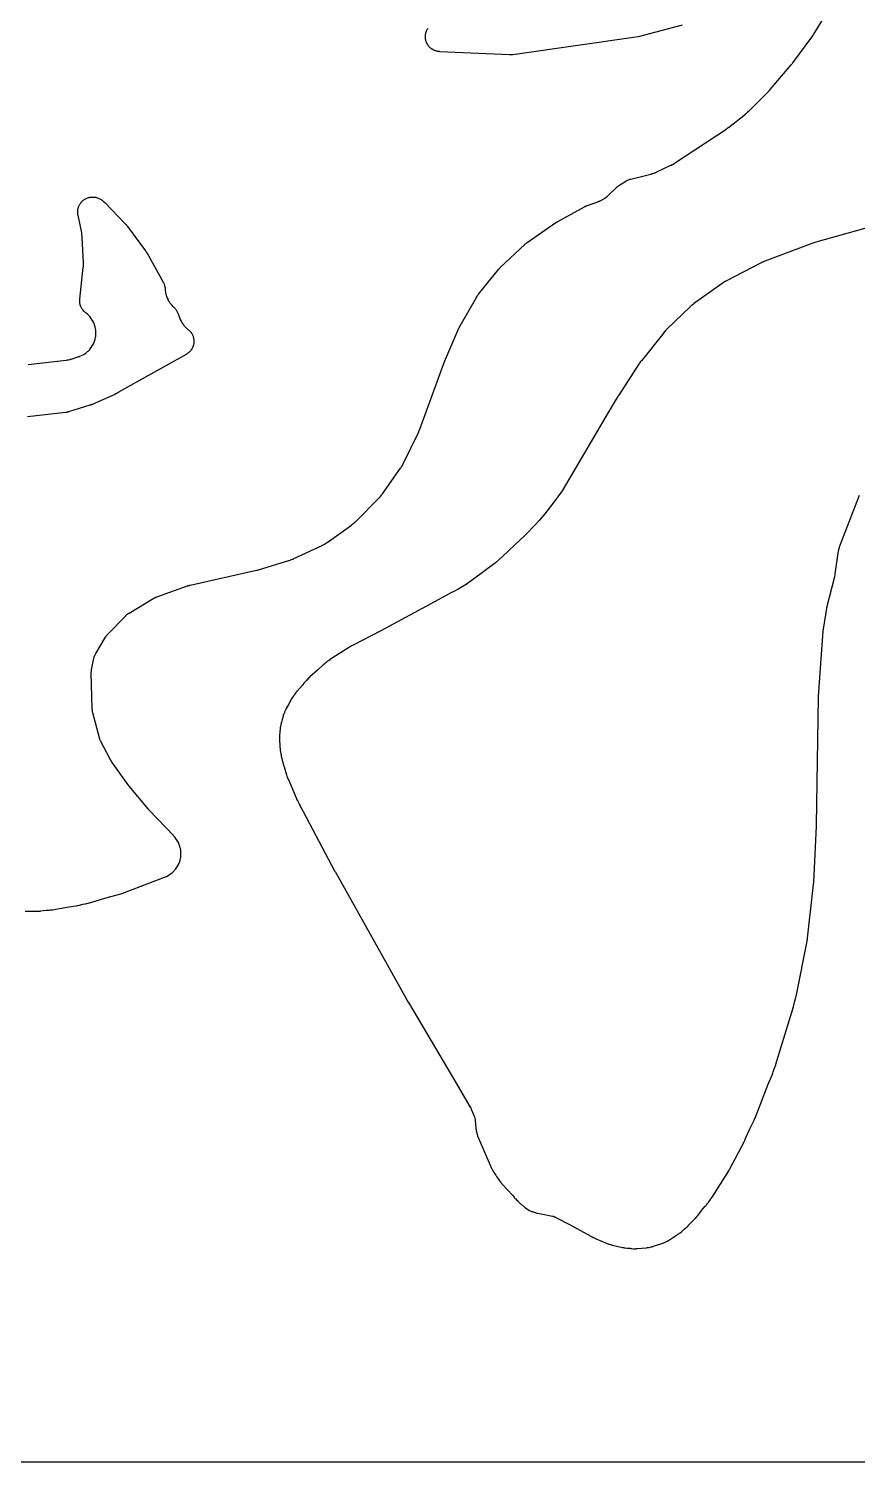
# Model space of a CAD drawing. Header units: millimetres. Extents: x 0 to 300, y 0 to 300.
# Drawn here: x 150 to 233, y -0.1 to 143.4 of the extents above; entities that cross this region are included whole.
import ezdxf

# ---------------------------------------------------------------- set-up
doc = ezdxf.new("R2010")
doc.units = ezdxf.units.MM
doc.layers.add('CUT', color=7, linetype='CONTINUOUS')

msp = doc.modelspace()

# ---------------------------------------------------------------- linework, layer by layer
at = {"layer": 'CUT'}
for points in [[(300.054, 297.442), (300.054, 1.467), (300.054, 1.4375), (300.054, 0.5522), (300.0504, 0.4788), (300.0417, 0.4206), (300.0274, 0.3635), (300.0076, 0.3082), (299.9825, 0.255), (299.9522, 0.2046), (299.9172, 0.1573), (299.8777, 0.1137), (299.8341, 0.0743), (299.7869, 0.0392), (299.7365, 0.009), (299.6833, -0.0162), (299.6279, -0.036), (299.5709, -0.0503), (299.5127, -0.0589), (299.4392, -0.0625), (298.554, -0.0625), (1.4375, -0.0625)], [(149.6374, 55.0834), (150.7232, 55.0811), (150.7336, 55.0811), (150.8063, 55.0822), (150.8172, 55.0825), (150.8648, 55.0841), (150.8878, 55.0853), (151.0307, 55.0956), (151.0527, 55.0975), (151.0908, 55.1017), (151.1012, 55.1029), (151.1725, 55.1119), (151.1841, 55.1135), (151.773, 55.1997), (152.0399, 55.211), (152.0607, 55.2122), (152.1956, 55.2226), (152.2164, 55.2245), (152.3851, 55.2434), (152.4057, 55.2461), (152.5396, 55.2658), (152.5602, 55.2692), (153.8084, 55.4976), (154.7323, 55.6328), (154.7517, 55.636), (154.8771, 55.6586), (154.8963, 55.6624), (155.0527, 55.6958), (155.0718, 55.7002), (155.1955, 55.7309), (155.2144, 55.736), (155.4028, 55.7893), (155.6667, 55.8376), (155.683, 55.8408), (155.7884, 55.8632), (155.8046, 55.8668), (155.9361, 55.8985), (155.9522, 55.9026), (156.0563, 55.9307), (156.0722, 55.9353), (157.8544, 56.4701), (159.2101, 56.8346), (159.2252, 56.8388), (159.3232, 56.868), (159.3383, 56.8727), (159.4603, 56.9124), (159.4752, 56.9175), (159.5716, 56.9518), (159.5863, 56.9572), (163.5899, 58.4988), (163.6036, 58.5043), (163.692, 58.5408), (163.7056, 58.5466), (163.7582, 58.5699), (163.7848, 58.5825), (163.9534, 58.6672), (164.0047, 58.6962), (164.162, 58.7957), (164.2102, 58.8296), (164.357, 58.9441), (164.4016, 58.9825), (164.5365, 59.1108), (164.5772, 59.1534), (164.6989, 59.2943), (164.7351, 59.3408), (164.8424, 59.4929), (164.8739, 59.5426), (164.9658, 59.7046), (164.9923, 59.7572), (165.0678, 59.9273), (165.089, 59.9823), (165.1475, 60.159), (165.1632, 60.2157), (165.2041, 60.3974), (165.2142, 60.4554), (165.2371, 60.6402), (165.2415, 60.6989), (165.2461, 60.885), (165.2447, 60.9439), (165.2311, 61.1295), (165.2239, 61.188), (165.1922, 61.3714), (165.1793, 61.4289), (165.1297, 61.6083), (165.1112, 61.6643), (165.0443, 61.838), (165.0205, 61.8918), (164.9368, 62.0582), (164.9078, 62.1094), (164.8083, 62.2667), (164.7744, 62.3149), (164.6583, 62.4637), (164.6397, 62.4865), (164.6021, 62.5301), (164.5924, 62.5411), (164.5281, 62.612), (164.5181, 62.6228), (162.0612, 65.2053), (162.0569, 65.2099), (162.0469, 65.2206), (162.0426, 65.2252), (162.0324, 65.2362), (162.0272, 65.2419), (162.0151, 65.2552), (162.0099, 65.261), (162.0039, 65.2676), (161.9988, 65.2734), (161.9869, 65.287), (161.9818, 65.2928), (161.9792, 65.2958), (161.9732, 65.3028), (161.9595, 65.3191), (161.9536, 65.3261), (160.0574, 67.6152), (160.0531, 67.6204), (160.043, 67.6327), (160.0388, 67.638), (160.0287, 67.6505), (160.0235, 67.657), (160.0115, 67.6722), (160.0064, 67.6788), (160.0005, 67.6864), (159.9955, 67.693), (159.9837, 67.7085), (159.9787, 67.7151), (159.9762, 67.7186), (159.9703, 67.7265), (159.9568, 67.7451), (159.9511, 67.7531), (158.2897, 70.0908), (158.281, 70.1033), (158.2609, 70.1326), (158.2524, 70.1453), (158.2423, 70.1606), (158.234, 70.1733), (158.215, 70.203), (158.207, 70.2159), (158.1979, 70.2307), (158.1901, 70.2437), (158.1721, 70.2742), (158.1645, 70.2873), (158.1554, 70.3034), (158.148, 70.3166), (158.131, 70.3477), (158.1239, 70.3611), (157.2252, 72.075), (157.2194, 72.0861), (157.2118, 72.1012), (157.1905, 72.1464), (157.157, 72.2227), (157.1429, 72.2567), (157.1302, 72.2913), (157.1032, 72.3702), (157.0883, 72.4179), (157.0837, 72.4341), (157.0804, 72.4462), (156.4173, 74.9316), (156.414, 74.9445), (156.4096, 74.9619), (156.3982, 75.0139), (156.3817, 75.1011), (156.3753, 75.1398), (156.3706, 75.1787), (156.3619, 75.267), (156.3583, 75.3202), (156.3576, 75.3381), (156.3571, 75.3514), (156.2693, 78.9967), (156.2691, 79.0103), (156.2689, 79.0285), (156.2701, 79.0827), (156.2747, 79.1729), (156.2777, 79.2127), (156.2824, 79.2523), (156.2951, 79.3418), (156.3044, 79.3952), (156.308, 79.413), (156.3109, 79.4263), (156.5282, 80.4131), (156.5309, 80.4251), (156.5347, 80.4411), (156.5471, 80.4883), (156.5632, 80.5435), (156.5908, 80.6235), (156.6211, 80.6996), (156.6565, 80.7775), (156.6835, 80.8302), (156.7073, 80.8737), (156.7155, 80.8876), (156.7217, 80.8981), (157.6935, 82.5099), (157.7, 82.5207), (157.709, 82.5351), (157.7368, 82.5771), (157.785, 82.6457), (157.8069, 82.6756), (157.8301, 82.7045), (157.8839, 82.7689), (157.9173, 82.8066), (157.9289, 82.819), (157.9375, 82.8281), (159.7086, 84.6684), (159.7155, 84.6756), (159.7264, 84.6866), (159.7447, 84.7047), (159.7695, 84.7285), (159.792, 84.7493), (159.7952, 84.7522), (159.8362, 84.7869), (159.8936, 84.8324), (159.9497, 84.8736), (159.9904, 84.9011), (160.0247, 84.9231), (160.036, 84.93), (160.0446, 84.9352), (162.5245, 86.4132), (162.5339, 86.4187), (162.5486, 86.4272), (162.573, 86.4409), (162.6061, 86.4587), (162.6358, 86.474), (162.6595, 86.4857), (162.6731, 86.4922), (162.6782, 86.4946), (162.7081, 86.508), (162.7751, 86.5367), (162.8157, 86.5529), (162.8296, 86.558), (162.8398, 86.5618), (165.8947, 87.6533), (165.9079, 87.6579), (165.9387, 87.6684), (165.952, 87.6728), (165.9682, 87.6781), (165.9815, 87.6822), (166.0127, 87.6918), (166.0261, 87.6958), (166.0415, 87.7002), (166.055, 87.704), (166.0864, 87.7125), (166.0999, 87.7161), (166.1165, 87.7203), (166.13, 87.7237), (166.1617, 87.7312), (166.1753, 87.7344), (172.8182, 89.2128), (172.8288, 89.2153), (172.9022, 89.233), (172.9135, 89.2359), (173.0047, 89.2598), (173.0157, 89.2628), (173.0874, 89.283), (173.0991, 89.2865), (176.0505, 90.1862), (176.0709, 90.1929), (176.2025, 90.2382), (176.2226, 90.2455), (176.3856, 90.3082), (176.4054, 90.3163), (176.5335, 90.3709), (176.553, 90.3796), (179.3786, 91.7056), (179.3909, 91.7116), (179.4709, 91.7514), (179.4832, 91.7577), (179.5307, 91.7827), (179.5547, 91.796), (179.7087, 91.8864), (179.7321, 91.9008), (179.7771, 91.9301), (179.7886, 91.9377), (179.8623, 91.9881), (179.8736, 91.996), (182.3078, 93.7413), (182.3178, 93.7486), (182.382, 93.7967), (182.3918, 93.8042), (182.4298, 93.8339), (182.449, 93.8495), (182.5713, 93.9534), (182.5897, 93.9698), (182.6252, 94.0025), (182.6342, 94.011), (182.692, 94.0666), (182.7008, 94.0753), (185.0856, 96.4663), (185.0944, 96.4752), (185.1507, 96.534), (185.1592, 96.5432), (185.1923, 96.5793), (185.2089, 96.5981), (185.3138, 96.7225), (185.3295, 96.742), (185.3595, 96.7807), (185.3671, 96.7907), (185.4156, 96.8561), (185.4229, 96.8662), (187.2335, 99.4181), (187.2407, 99.4284), (187.2868, 99.4964), (187.2938, 99.5069), (187.3206, 99.5483), (187.3339, 99.5698), (187.4173, 99.7112), (187.4297, 99.7332), (187.453, 99.7768), (187.4588, 99.788), (187.496, 99.8612), (187.5016, 99.8725), (189.0084, 103.0027), (189.0145, 103.0157), (189.053, 103.101), (189.0588, 103.1142), (189.1046, 103.2224), (189.1101, 103.2357), (189.1445, 103.3227), (189.1496, 103.3362), (191.7055, 110.2808), (191.7073, 110.2856), (191.7115, 110.2969), (191.7133, 110.3017), (191.7177, 110.3133), (191.72, 110.3192), (191.7253, 110.333), (191.7277, 110.3389), (191.7304, 110.3457), (191.7327, 110.3516), (191.7383, 110.3653), (191.7404, 110.3705), (191.745, 110.3815), (191.7517, 110.3973), (191.7547, 110.4042), (193.0683, 113.4345), (193.0735, 113.4462), (193.0857, 113.4735), (193.0911, 113.4851), (193.0977, 113.4992), (193.1031, 113.5107), (193.1161, 113.5375), (193.1218, 113.5489), (193.1284, 113.562), (193.1342, 113.5734), (193.148, 113.5999), (193.154, 113.6112), (193.1614, 113.6249), (193.1675, 113.6361), (193.182, 113.6621), (193.1883, 113.6732), (194.8662, 116.5857), (194.8699, 116.5919), (194.8783, 116.6064), (194.8799, 116.609), (194.8969, 116.6367), (194.9321, 116.6915), (194.9444, 116.7101), (194.9624, 116.7353), (195.0116, 116.8013), (195.0333, 116.8292), (197.0367, 119.3084), (197.0461, 119.3199), (197.0683, 119.3464), (197.0779, 119.3578), (197.0896, 119.3713), (197.0993, 119.3823), (197.1222, 119.408), (197.1321, 119.4189), (197.1436, 119.4314), (197.1538, 119.4422), (197.1775, 119.4671), (197.1878, 119.4777), (197.2005, 119.4905), (197.2109, 119.501), (197.2355, 119.5251), (197.2462, 119.5354), (199.6588, 121.8272), (199.664, 121.8322), (199.6763, 121.8436), (199.6785, 121.8457), (199.7028, 121.8674), (199.7521, 121.9101), (199.7693, 121.9244), (199.7938, 121.9435), (199.8599, 121.9929), (199.8887, 122.0135), (202.7806, 124.0023), (202.7899, 124.0086), (202.8116, 124.0231), (202.821, 124.0293), (202.8322, 124.0366), (202.8416, 124.0426), (202.8635, 124.0565), (202.8729, 124.0624), (202.8838, 124.0691), (202.8933, 124.0749), (202.9156, 124.0883), (202.9252, 124.094), (202.9369, 124.1008), (202.9466, 124.1064), (202.9692, 124.1192), (202.9789, 124.1246), (205.654, 125.5977), (205.6621, 125.6021), (205.6746, 125.6088), (205.6954, 125.6197), (205.7236, 125.6339), (205.7487, 125.6461), (205.7689, 125.6554), (205.7804, 125.6607), (205.7847, 125.6627), (205.81, 125.6735), (205.8665, 125.6968), (205.9006, 125.7101), (205.9123, 125.7144), (205.9209, 125.7175), (207.0052, 126.1016), (207.0202, 126.1071), (207.1173, 126.1444), (207.1321, 126.1504), (207.1898, 126.1744), (207.219, 126.1874), (207.4039, 126.2761), (207.46, 126.3068), (207.632, 126.4131), (207.6846, 126.4496), (207.8465, 126.5754), (207.8712, 126.5957), (207.9185, 126.6366), (207.9304, 126.6473), (208.0072, 126.7174), (208.0188, 126.7284), (208.8093, 127.4906), (208.8172, 127.4981), (208.8294, 127.5096), (208.8498, 127.5282), (208.8776, 127.5528), (208.9027, 127.5742), (208.9229, 127.5908), (208.9346, 127.6002), (208.9389, 127.6037), (208.9646, 127.6234), (209.0226, 127.6661), (209.058, 127.6909), (209.0702, 127.699), (209.0792, 127.7049), (209.7754, 128.1563), (209.786, 128.163), (209.8002, 128.1719), (209.8432, 128.1973), (209.8945, 128.2257), (209.972, 128.2639), (210.0488, 128.2973), (210.1305, 128.3281), (210.188, 128.3467), (210.2366, 128.3609), (210.2526, 128.3651), (210.2646, 128.3682), (212.2862, 128.8682), (212.3006, 128.8719), (212.3934, 128.8973), (212.4076, 128.9014), (212.463, 128.9181), (212.4911, 128.9273), (212.6724, 128.9916), (212.7, 129.0022), (212.7535, 129.0242), (212.7671, 129.03), (212.8551, 129.0688), (212.8686, 129.075), (214.2856, 129.7419), (214.3051, 129.7515), (214.4307, 129.8162), (214.4498, 129.8266), (214.6043, 129.9134), (214.623, 129.9244), (214.7436, 129.9981), (214.7619, 130.0098), (219.7913, 133.3397), (219.8016, 133.3467), (219.8679, 133.3926), (219.878, 133.3997), (219.9601, 133.4591), (219.9701, 133.4665), (220.0345, 133.5151), (220.0443, 133.5227), (221.7549, 134.8713), (221.7685, 134.8823), (221.8557, 134.9552), (221.8689, 134.9667), (221.9756, 135.0613), (221.9885, 135.0731), (222.0713, 135.151), (222.0838, 135.1632), (224.0197, 137.0944), (224.0282, 137.103), (224.0828, 137.1597), (224.0911, 137.1686), (224.1582, 137.2411), (224.1664, 137.2501), (224.2186, 137.309), (224.2266, 137.3181), (226.3282, 139.7838), (226.3346, 139.7914), (226.3785, 139.8447), (226.3852, 139.853), (226.4388, 139.9204), (226.4452, 139.9286), (226.4867, 139.9827), (226.4934, 139.9916), (228.3939, 142.5679), (228.4019, 142.579), (228.4528, 142.6515), (228.4605, 142.6628), (228.5225, 142.7552), (228.5299, 142.7666), (228.5775, 142.8414), (228.5847, 142.853), (231.4554, 147.5922)], [(215.4105, 143.7544), (211.0076, 142.5991), (198.4633, 140.8061), (198.4528, 140.8047), (198.4365, 140.8026), (198.4095, 140.7994), (198.3733, 140.7958), (198.341, 140.7932), (198.3154, 140.7915), (198.3007, 140.7907), (198.2953, 140.7904), (198.2635, 140.7895), (198.1928, 140.7886), (198.1504, 140.7891), (198.1361, 140.7896), (198.1255, 140.79), (191.1619, 141.1139), (191.1179, 141.117), (191.0375, 141.1247), (190.9503, 141.1374), (190.8927, 141.1487), (190.8071, 141.1699), (190.7509, 141.1867), (190.6678, 141.2162), (190.6135, 141.2385), (190.5337, 141.2759), (190.4819, 141.3034), (190.4061, 141.3484), (190.3572, 141.3809), (190.2862, 141.4331), (190.2407, 141.4702), (190.1752, 141.5291), (190.1335, 141.5705), (190.074, 141.6356), (190.0366, 141.6808), (189.9838, 141.7514), (189.951, 141.8), (189.9054, 141.8754), (189.8775, 141.9271), (189.8394, 142.0066), (189.8167, 142.0607), (189.7866, 142.1436), (189.7693, 142.1996), (189.7475, 142.285), (189.7358, 142.3425), (189.7224, 142.4297), (189.7163, 142.488), (189.7116, 142.5761), (189.7112, 142.6348), (189.7151, 142.7228), (189.7205, 142.7813), (189.733, 142.8685), (189.7441, 142.9261), (189.765, 143.0118), (189.7817, 143.068), (189.811, 143.1512), (189.8331, 143.2056), (189.8703, 143.2855), (189.8976, 143.3374), (189.9425, 143.4133), (189.9748, 143.4623)], [(149.9604, 109.8163), (153.765, 110.2517), (153.7792, 110.2535), (153.8718, 110.2664), (153.8861, 110.2685), (153.9415, 110.2776), (153.9698, 110.2829), (154.1526, 110.3218), (154.1806, 110.3285), (154.2349, 110.3428), (154.2487, 110.3467), (154.3385, 110.3727), (154.3523, 110.3768), (154.9259, 110.5579), (154.9397, 110.5624), (155.0293, 110.5931), (155.043, 110.598), (155.0964, 110.6177), (155.1234, 110.6285), (155.2952, 110.7017), (155.3476, 110.7271), (155.5093, 110.8154), (155.559, 110.8458), (155.7113, 110.9494), (155.7578, 110.9844), (155.8994, 111.1023), (155.9423, 111.1417), (156.0717, 111.2727), (156.1106, 111.3161), (156.2267, 111.459), (156.2612, 111.506), (156.363, 111.6595), (156.3927, 111.7096), (156.4791, 111.8722), (156.5039, 111.925), (156.574, 112.0952), (156.5936, 112.1501), (156.6469, 112.3264), (156.6611, 112.3829), (156.697, 112.5636), (156.7056, 112.6212), (156.7239, 112.8044), (156.7269, 112.8626), (156.7273, 113.0468), (156.7246, 113.105), (156.7072, 113.2883), (156.6989, 113.346), (156.6637, 113.5268), (156.6499, 113.5834), (156.5974, 113.7599), (156.5781, 113.8149), (156.5087, 113.9855), (156.4842, 114.0383), (156.3986, 114.2014), (156.369, 114.2516), (156.268, 114.4056), (156.2337, 114.4527), (156.1183, 114.5962), (156.0796, 114.6398), (155.9508, 114.7714), (155.908, 114.811), (155.7651, 114.9312), (155.7423, 114.9494), (155.7186, 114.9675), (155.6825, 114.9964), (155.6177, 115.0511), (155.5502, 115.1144), (155.5075, 115.1588), (155.4469, 115.2287), (155.409, 115.2772), (155.3558, 115.353), (155.3231, 115.4052), (155.278, 115.486), (155.2508, 115.5412), (155.2143, 115.6262), (155.1929, 115.684), (155.1653, 115.7723), (155.1499, 115.832), (155.1315, 115.9226), (155.1224, 115.9836), (155.1134, 116.0756), (155.1105, 116.1372), (155.1111, 116.2297), (155.1159, 116.3143), (155.1197, 116.3605), (155.4645, 119.5305), (155.4656, 119.5413), (155.4724, 119.6169), (155.4733, 119.6282), (155.4769, 119.6779), (155.4781, 119.7018), (155.4828, 119.8513), (155.4831, 119.8744), (155.4828, 119.9145), (155.4826, 119.9253), (155.4807, 120.0004), (155.4803, 120.0126), (155.3675, 122.4856), (155.3669, 122.4969), (155.3619, 122.5755), (155.361, 122.5872), (155.3567, 122.6387), (155.3541, 122.6634), (155.3346, 122.8174), (155.3312, 122.8411), (155.3243, 122.882), (155.3224, 122.8931), (155.3081, 122.9697), (155.3057, 122.9821), (154.939, 124.7433), (154.9311, 124.7864), (154.9186, 124.8658), (154.9091, 124.9529), (154.9057, 125.0112), (154.9048, 125.0988), (154.907, 125.1572), (154.9146, 125.2445), (154.9225, 125.3023), (154.9386, 125.3885), (154.9521, 125.4453), (154.9765, 125.5295), (154.9955, 125.5847), (155.0279, 125.6661), (155.0522, 125.7192), (155.0924, 125.7971), (155.1217, 125.8476), (155.1693, 125.9212), (155.2034, 125.9686), (155.258, 126.0372), (155.2965, 126.0811), (155.3575, 126.144), (155.4001, 126.1839), (155.4669, 126.2407), (155.5132, 126.2763), (155.5852, 126.3262), (155.6347, 126.3571), (155.7113, 126.3999), (155.7636, 126.4258), (155.8439, 126.4609), (155.8985, 126.4816), (155.9818, 126.5087), (156.0382, 126.524), (156.1238, 126.5428), (156.1813, 126.5526), (156.2684, 126.563), (156.3266, 126.5671), (156.4142, 126.569), (156.4726, 126.5675), (156.56, 126.5608), (156.6179, 126.5536), (156.7043, 126.5385), (156.7612, 126.5256), (156.8457, 126.5022), (156.9011, 126.4839), (156.9829, 126.4523), (157.0363, 126.4287), (157.1146, 126.3894), (157.1654, 126.3606), (157.2395, 126.3139), (157.3053, 126.2677), (157.3406, 126.2417), (157.3636, 126.2238), (157.3759, 126.2141), (157.4044, 126.1911), (157.4165, 126.1812), (157.431, 126.1691), (157.4428, 126.1591), (157.4703, 126.1353), (157.482, 126.1251), (157.4953, 126.1131), (157.5068, 126.1026), (157.5335, 126.0779), (157.5449, 126.0672), (157.5586, 126.0541), (157.5697, 126.0432), (157.5955, 126.0176), (157.6065, 126.0065), (159.697, 123.8577), (159.7077, 123.8466), (159.7324, 123.8203), (159.7429, 123.809), (159.7555, 123.795), (159.7658, 123.7835), (159.7896, 123.7564), (159.7997, 123.7447), (159.8111, 123.7312), (159.821, 123.7193), (159.8438, 123.6914), (159.8535, 123.6794), (159.8652, 123.6646), (159.8747, 123.6524), (159.8965, 123.6238), (159.9058, 123.6114), (161.6869, 121.1907), (161.6952, 121.1792), (161.7144, 121.1523), (161.7225, 121.1407), (161.7323, 121.1265), (161.7403, 121.1148), (161.7586, 121.0873), (161.7663, 121.0754), (161.7751, 121.0617), (161.7827, 121.0498), (161.8001, 121.0217), (161.8075, 121.0096), (161.8163, 120.9948), (161.8235, 120.9826), (161.8401, 120.954), (161.8471, 120.9417), (163.4643, 118.0401), (163.4829, 118.0049), (163.5156, 117.9397), (163.548, 117.8671), (163.5675, 117.8178), (163.5934, 117.7425), (163.6084, 117.6917), (163.6276, 117.6144), (163.638, 117.5625), (163.6503, 117.4838), (163.6583, 117.4113), (163.6618, 117.3717), (163.6745, 117.1806), (163.681, 117.1235), (163.7103, 116.9442), (163.7223, 116.888), (163.7686, 116.7122), (163.7859, 116.6574), (163.8489, 116.487), (163.8713, 116.4341), (163.9503, 116.2704), (163.9777, 116.2199), (164.0719, 116.0645), (164.1041, 116.0169), (164.2127, 115.8712), (164.2493, 115.8269), (164.3714, 115.6923), (164.412, 115.6516), (164.507, 115.5653), (164.5368, 115.5368), (164.5903, 115.4835), (164.6459, 115.4228), (164.6811, 115.3806), (164.7309, 115.315), (164.762, 115.2699), (164.8057, 115.2), (164.8326, 115.1521), (164.8696, 115.0785), (164.9004, 115.0096), (164.9164, 114.9716), (165.0967, 114.5131), (165.1408, 114.4004), (165.1461, 114.3873), (165.167, 114.3375), (165.1783, 114.312), (165.2548, 114.1507), (165.281, 114.1015), (165.3709, 113.95), (165.4016, 113.9035), (165.5051, 113.761), (165.5399, 113.7176), (165.6563, 113.5853), (165.695, 113.5452), (165.8231, 113.4243), (165.8653, 113.388), (165.9455, 113.3253), (165.9796, 113.2972), (166.0409, 113.2442), (166.1049, 113.1832), (166.1455, 113.1405), (166.2032, 113.0734), (166.2394, 113.0269), (166.2902, 112.9545), (166.3216, 112.9047), (166.3651, 112.8277), (166.3915, 112.775), (166.4272, 112.6941), (166.4483, 112.6391), (166.4759, 112.5551), (166.4915, 112.4983), (166.5107, 112.4119), (166.5206, 112.3539), (166.5312, 112.2661), (166.5354, 112.2073), (166.5374, 112.1189), (166.5358, 112.06), (166.529, 111.9718), (166.5217, 111.9134), (166.5063, 111.8263), (166.4932, 111.7688), (166.4694, 111.6837), (166.4507, 111.6278), (166.4186, 111.5454), (166.3946, 111.4916), (166.3546, 111.4127), (166.3254, 111.3616), (166.2778, 111.287), (166.2437, 111.239), (166.189, 111.1694), (166.1504, 111.125), (166.0891, 111.0612), (166.0463, 111.0207), (165.9791, 110.9632), (165.9325, 110.9272), (165.86, 110.8765), (165.7913, 110.8335), (165.7533, 110.8109), (162.2337, 108.8373), (158.9964, 107.0219), (158.9816, 107.0136), (158.9747, 107.0098), (158.7829, 106.9022), (158.77, 106.8951), (158.7673, 106.8936), (158.7568, 106.8879), (158.731, 106.8742), (158.7204, 106.8687), (158.7174, 106.8672), (158.7092, 106.863), (158.6915, 106.8541), (158.6785, 106.8476), (158.6757, 106.8463), (158.6649, 106.8411), (158.6385, 106.8286), (158.6276, 106.8236), (158.6246, 106.8222), (158.6163, 106.8185), (156.3489, 105.8119), (156.3443, 105.8099), (156.3363, 105.8064), (156.3139, 105.797), (156.273, 105.7804), (156.2551, 105.7734), (156.2345, 105.7655), (156.229, 105.7634), (156.2249, 105.7619), (156.2015, 105.7536), (156.156, 105.738), (156.1358, 105.7314), (153.9922, 105.0546), (153.9566, 105.0444), (153.8945, 105.0279), (153.8265, 105.0127), (153.7691, 105.0021), (153.7268, 104.9954), (153.724, 104.995), (153.7112, 104.9934), (153.7032, 104.9925), (153.6982, 104.9919), (149.8878, 104.5558)], [(234.394, 123.6081), (228.8065, 122.0442), (228.7942, 122.0406), (228.7141, 122.0163), (228.7018, 122.0124), (228.6019, 121.9798), (228.5897, 121.9756), (228.5107, 121.9479), (228.4986, 121.9435), (223.679, 120.1362), (223.6622, 120.1296), (223.5536, 120.0851), (223.5369, 120.078), (223.4024, 120.018), (223.386, 120.0104), (223.2802, 119.9594), (223.2641, 119.9514), (219.8683, 118.1869), (219.8496, 118.1767), (219.7295, 118.1088), (219.7111, 118.098), (219.5635, 118.0075), (219.5456, 117.996), (219.4305, 117.9197), (219.413, 117.9077), (216.5587, 115.8661), (216.5503, 115.86), (216.492, 115.8167), (216.4833, 115.8102), (216.4456, 115.7811), (216.4276, 115.7668), (216.3177, 115.6751), (216.301, 115.6607), (216.2724, 115.6351), (216.2648, 115.6281), (216.2121, 115.5792), (216.2037, 115.5712), (213.899, 113.3445), (213.8854, 113.3309), (213.7982, 113.2412), (213.7851, 113.2272), (213.6794, 113.1111), (213.6667, 113.0966), (213.5855, 113.0015), (213.5732, 112.9866), (211.3375, 110.1891), (211.3287, 110.1779), (211.2728, 110.1044), (211.2643, 110.093), (211.1963, 109.9991), (211.1881, 109.9875), (211.1357, 109.9114), (211.1277, 109.8996), (209.0682, 106.7525), (209.0644, 106.7466), (209.0383, 106.7057), (209.0343, 106.6993), (209.0023, 106.6479), (208.9985, 106.6416), (208.9738, 106.6006), (208.9698, 106.5939), (208.36, 105.5532), (208.3583, 105.5504), (208.2257, 105.3241), (208.2161, 105.3102), (208.1849, 105.263), (208.1771, 105.2508), (208.1272, 105.171), (208.1197, 105.1586), (203.3908, 97.17), (202.68, 96.1773), (201.6677, 94.8567), (201.0949, 94.1999), (200.7625, 93.8257), (199.6728, 92.6929), (198.6405, 91.712), (197.4418, 90.5856), (196.7284, 89.9453), (194.5282, 88.3104), (193.8289, 87.8095), (193.8173, 87.8013), (193.8041, 87.7922), (193.3877, 87.5499), (193.0546, 87.3701), (192.4248, 87.0299), (192.3369, 86.9824), (191.0571, 86.2912), (185.2675, 83.1642), (182.4171, 81.6922), (182.4048, 81.6857), (182.3254, 81.6423), (182.3133, 81.6355), (182.2149, 81.5788), (182.2029, 81.5717), (182.1256, 81.5247), (182.1138, 81.5173), (180.1088, 80.2337), (180.0993, 80.2275), (180.0337, 80.1837), (180.024, 80.1771), (179.9816, 80.1476), (179.9614, 80.1329), (179.8377, 80.039), (179.8189, 80.0241), (179.7868, 79.9977), (179.7782, 79.9904), (179.7414, 79.9589), (179.6264, 79.8694), (179.607, 79.8537), (179.5698, 79.8222), (179.5604, 79.814), (179.4996, 79.7603), (179.4904, 79.752), (178.9011, 79.209), (178.1529, 78.5404), (178.1393, 78.5279), (178.0526, 78.4455), (178.0395, 78.4326), (177.9339, 78.3259), (177.9211, 78.3126), (177.841, 78.2265), (177.8166, 78.2023), (177.8014, 78.1867), (177.6801, 78.0575), (177.6656, 78.0414), (177.5727, 77.935), (177.5587, 77.9184), (177.4022, 77.7254), (176.8664, 77.1129), (176.8575, 77.1025), (176.8, 77.0337), (176.7913, 77.023), (176.7578, 76.9809), (176.7411, 76.9589), (176.636, 76.8139), (176.6204, 76.7912), (176.5908, 76.7461), (176.5834, 76.7345), (176.536, 76.6585), (176.5312, 76.6508), (176.4704, 76.5715), (176.4608, 76.5585), (176.4236, 76.5073), (176.4053, 76.4805), (176.2911, 76.3036), (176.2742, 76.2759), (176.2429, 76.221), (176.235, 76.2068), (176.1852, 76.114), (176.1777, 76.0996), (176.0289, 75.8031), (175.8504, 75.5018), (175.8415, 75.4863), (175.7854, 75.3848), (175.777, 75.3691), (175.7452, 75.3072), (175.7298, 75.275), (175.6362, 75.0631), (175.6227, 75.03), (175.5985, 74.9648), (175.5925, 74.948), (175.5665, 74.8713), (175.5646, 74.8672), (175.5542, 74.8424), (175.4911, 74.6822), (175.4736, 74.6314), (175.425, 74.4663), (175.418, 74.4403), (175.4055, 74.3894), (175.4024, 74.3763), (175.3835, 74.2911), (175.3807, 74.278), (175.3754, 74.2513), (175.2919, 73.9786), (175.2874, 73.9629), (175.259, 73.8604), (175.2549, 73.8446), (175.2396, 73.7826), (175.2326, 73.7507), (175.1929, 73.5419), (175.1876, 73.5096), (175.1791, 73.4464), (175.1772, 73.4301), (175.1659, 73.3244), (175.1644, 73.3081), (175.1472, 73.0906), (175.1444, 73.0737), (175.1417, 73.0568), (175.1325, 72.9906), (175.1287, 72.9566), (175.1104, 72.7348), (175.1085, 72.7006), (175.1068, 72.6338), (175.1066, 72.6167), (175.1068, 72.5762), (175.1016, 72.4806), (175.101, 72.4658), (175.0993, 72.4081), (175.0991, 72.3785), (175.1029, 72.1865), (175.1042, 72.157), (175.1082, 72.0994), (175.1094, 72.0847), (175.1184, 71.989), (175.1199, 71.9743), (175.1251, 71.9311), (175.1328, 71.6873), (175.1333, 71.6752), (175.1374, 71.5965), (175.1382, 71.5844), (175.1416, 71.5371), (175.1439, 71.5129), (175.1616, 71.3563), (175.1648, 71.3323), (175.172, 71.2854), (175.174, 71.2734), (175.1876, 71.1958), (175.1898, 71.1839), (175.2508, 70.8727), (175.2627, 70.7728), (175.2643, 70.7604), (175.2756, 70.6797), (175.2774, 70.6673), (175.2853, 70.6189), (175.2898, 70.5942), (175.3224, 70.4346), (175.328, 70.4102), (175.3398, 70.3626), (175.3429, 70.3505), (175.3642, 70.2718), (175.3676, 70.2598), (175.3776, 70.2259), (175.3904, 70.1604), (175.3932, 70.1468), (175.4126, 70.059), (175.4157, 70.0455), (175.4285, 69.993), (175.4357, 69.9663), (175.4864, 69.7938), (175.4948, 69.7674), (175.5125, 69.7163), (175.5171, 69.7033), (175.5484, 69.6189), (175.5533, 69.606), (175.5768, 69.5468), (175.8111, 68.7486), (175.8163, 68.7316), (175.8522, 68.6216), (175.858, 68.6048), (175.907, 68.4681), (175.9133, 68.4515), (175.9556, 68.3438), (175.9624, 68.3273), (176.7679, 66.4437), (176.7729, 66.4322), (176.8064, 66.3583), (176.8117, 66.347), (176.8556, 66.255), (176.8611, 66.2438), (176.8976, 66.1713), (176.9034, 66.1602), (176.9946, 65.988), (176.9971, 65.9822), (177.0049, 65.9651), (177.0701, 65.8267), (177.0784, 65.8098), (177.1339, 65.7012), (177.1427, 65.6846), (177.4854, 65.062), (180.6257, 59.1373), (180.6272, 59.1344), (180.6378, 59.1146), (180.6395, 59.1116), (180.6529, 59.0869), (180.6545, 59.0839), (180.6652, 59.0645), (180.667, 59.0614), (187.7848, 46.3445), (187.7865, 46.3416), (187.7981, 46.321), (187.8, 46.3178), (187.8147, 46.2923), (187.8165, 46.2892), (187.8282, 46.269), (187.8301, 46.2657), (187.8704, 46.1977), (187.948, 46.0567), (187.9502, 46.0527), (187.9655, 46.0254), (187.9679, 46.0212), (187.9873, 45.9872), (187.9897, 45.9831), (188.0052, 45.9564), (188.0078, 45.9521), (192.4615, 38.4394), (194.2053, 35.4928), (194.2089, 35.4867), (194.2172, 35.4724), (194.2187, 35.4698), (194.2342, 35.4417), (194.2464, 35.4188), (194.2587, 35.3928), (194.2906, 35.322), (194.3037, 35.2914), (194.5878, 34.5942), (194.5917, 34.5844), (194.5977, 34.5691), (194.6047, 34.5507), (194.6083, 34.5408), (194.6204, 34.5063), (194.6306, 34.4752), (194.632, 34.4708), (194.6473, 34.4152), (194.6657, 34.3389), (194.6801, 34.2657), (194.6882, 34.2138), (194.6938, 34.1704), (194.6953, 34.1563), (194.6963, 34.1457), (194.7692, 33.3651), (194.771, 33.3483), (194.7844, 33.2388), (194.7867, 33.222), (194.7965, 33.1565), (194.8025, 33.1231), (194.847, 32.9104), (194.8647, 32.8449), (194.8693, 32.8309), (194.8711, 32.8225), (194.8865, 32.7641), (194.9456, 32.5798), (194.9555, 32.5513), (194.9763, 32.4961), (194.9818, 32.482), (195.0187, 32.391), (195.0245, 32.3771), (196.2963, 29.4551), (196.302, 29.4424), (196.3399, 29.3606), (196.3458, 29.3481), (196.3697, 29.2995), (196.3825, 29.2749), (196.4694, 29.117), (196.4833, 29.093), (196.5116, 29.0468), (196.519, 29.0351), (196.5678, 28.9593), (196.5754, 28.9477), (196.7699, 28.6607), (196.839, 28.5419), (196.8696, 28.4945), (196.9749, 28.3473), (196.9919, 28.3247), (197.026, 28.2814), (197.0314, 28.2747), (197.1407, 28.1134), (197.1467, 28.1047), (197.1888, 28.0449), (197.1951, 28.036), (197.2235, 27.9972), (197.2375, 27.9788), (197.327, 27.8658), (197.3411, 27.8486), (197.3662, 27.8192), (197.373, 27.8113), (197.421, 27.7571), (197.4289, 27.7484), (198.423, 26.6679), (198.6017, 26.462), (198.6161, 26.4461), (198.7111, 26.3442), (198.7261, 26.3287), (198.836, 26.219), (198.9519, 26.093), (198.9652, 26.079), (199.0529, 25.9897), (199.0666, 25.9762), (199.1801, 25.8677), (199.1943, 25.8546), (199.2875, 25.771), (199.302, 25.7584), (199.6104, 25.4995), (199.6218, 25.4902), (199.6964, 25.4306), (199.708, 25.4215), (199.7537, 25.3868), (199.7775, 25.3696), (199.9329, 25.2632), (199.9829, 25.2324), (200.1457, 25.143), (200.1985, 25.1172), (200.3692, 25.0441), (200.4243, 25.0236), (200.4621, 25.0117), (200.5167, 24.9918), (200.7077, 24.9333), (200.7378, 24.9249), (200.7968, 24.9102), (200.812, 24.9066), (200.9109, 24.8845), (200.9261, 24.8814), (201.4803, 24.7729), (202.4391, 24.5699), (202.4491, 24.5677), (202.4648, 24.5642), (202.4905, 24.558), (202.5248, 24.5493), (202.5552, 24.541), (202.5595, 24.5397), (202.6121, 24.5225), (202.6831, 24.4969), (202.7495, 24.47), (202.7955, 24.4491), (202.8333, 24.4309), (202.8455, 24.4247), (202.8546, 24.4199), (204.2103, 23.7076), (206.2887, 22.5553), (206.3026, 22.5478), (206.3934, 22.5006), (206.4075, 22.4935), (206.5229, 22.4372), (206.5372, 22.4304), (206.6303, 22.388), (206.6447, 22.3817), (207.8946, 21.8515), (207.907, 21.8463), (207.9884, 21.814), (208.0009, 21.8091), (208.0503, 21.7908), (208.0757, 21.7819), (208.2423, 21.7283), (208.2681, 21.7206), (208.3189, 21.7068), (208.3319, 21.7034), (208.4169, 21.6822), (208.43, 21.6791), (209.4618, 21.4466), (209.4776, 21.4433), (209.5804, 21.423), (209.5963, 21.4201), (209.6584, 21.4096), (209.6903, 21.4051), (209.8985, 21.3812), (209.9306, 21.3784), (209.9935, 21.3746), (210.0096, 21.3739), (210.1144, 21.3704), (210.1274, 21.3701), (210.1983, 21.358), (210.2109, 21.356), (210.2931, 21.3439), (210.3058, 21.3421), (210.3553, 21.3359), (210.3807, 21.3332), (210.544, 21.3196), (210.5951, 21.3176), (210.759, 21.3179), (210.7845, 21.3185), (210.8344, 21.3208), (210.8472, 21.3215), (210.9301, 21.327), (210.9428, 21.328), (211.8271, 21.4055), (211.845, 21.4073), (211.9614, 21.421), (211.9792, 21.4234), (212.0487, 21.4337), (212.0842, 21.4401), (212.3133, 21.4884), (212.3484, 21.4969), (212.4161, 21.5154), (212.4334, 21.5205), (212.5454, 21.5548), (212.5626, 21.5604), (213.4787, 21.8719), (213.4907, 21.8762), (213.5685, 21.9045), (213.5804, 21.9089), (213.6268, 21.9269), (213.6503, 21.9366), (213.7998, 22.0021), (213.8455, 22.0245), (213.9889, 22.1023), (214.011, 22.115), (214.0537, 22.1405), (214.0645, 22.1472), (214.1346, 22.1912), (214.1453, 22.1981), (215.0609, 22.8011), (215.0726, 22.809), (215.1481, 22.8614), (215.1597, 22.8695), (215.2043, 22.9021), (215.2267, 22.9192), (215.3699, 23.0342), (215.3916, 23.0524), (215.4329, 23.089), (215.4434, 23.0985), (215.5108, 23.1609), (215.5211, 23.1707), (215.61, 23.2571), (215.6626, 23.2971), (215.6758, 23.3075), (215.7269, 23.3487), (215.7525, 23.3705), (215.9146, 23.517), (215.9389, 23.5403), (215.9851, 23.5869), (215.9967, 23.599), (216.0714, 23.6789), (216.0827, 23.6913), (216.2384, 23.8675), (216.6527, 24.2699), (216.6667, 24.2839), (216.7559, 24.3765), (216.7694, 24.3909), (216.8774, 24.5107), (216.8904, 24.5256), (216.9733, 24.6238), (216.9858, 24.6391), (217.5295, 25.3282), (217.7369, 25.5628), (217.7438, 25.5707), (217.7916, 25.6268), (217.7986, 25.6352), (217.8293, 25.6725), (217.8437, 25.6907), (217.9314, 25.8062), (217.9446, 25.8243), (217.9669, 25.8561), (217.9728, 25.8648), (218.0136, 25.9251), (218.0201, 25.9349), (218.0742, 26.0185), (218.2564, 26.2494), (218.266, 26.2618), (218.327, 26.3434), (218.3362, 26.3561), (218.4101, 26.4605), (218.419, 26.4734), (218.4756, 26.5581), (218.4842, 26.5713), (220.0866, 29.1073), (220.093, 29.1176), (220.1335, 29.1846), (220.1396, 29.195), (220.1887, 29.2802), (220.1947, 29.2907), (220.2324, 29.3593), (220.2381, 29.3699), (221.5974, 31.9606), (221.6034, 31.9725), (221.642, 32.0501), (221.6478, 32.0621), (221.694, 32.1605), (221.6995, 32.1727), (221.7345, 32.2519), (221.7398, 32.2641), (222.1167, 33.1699), (222.6181, 34.1829), (222.6238, 34.1948), (222.6602, 34.2727), (222.6657, 34.2847), (222.7092, 34.3834), (222.7144, 34.3956), (222.7474, 34.475), (222.7523, 34.4872), (224.0331, 37.7754), (224.451, 38.7796), (224.4565, 38.7934), (224.4913, 38.8832), (224.4965, 38.8971), (224.5373, 39.0108), (224.5422, 39.0248), (224.5725, 39.1162), (224.577, 39.1303), (224.6347, 39.3199), (224.7188, 39.5358), (224.7225, 39.5455), (224.7476, 39.6136), (224.7514, 39.6241), (224.7812, 39.7095), (224.7847, 39.7199), (224.807, 39.7877), (224.8105, 39.7989), (226.5356, 45.4234), (226.5405, 45.44), (226.5704, 45.5485), (226.5747, 45.5652), (226.6083, 45.7024), (226.6121, 45.7193), (226.6357, 45.8293), (226.6391, 45.8463), (226.6657, 45.9907), (226.7739, 46.3461), (226.7781, 46.3606), (226.8043, 46.4552), (226.8082, 46.4698), (226.8381, 46.5894), (226.8416, 46.6041), (226.863, 46.6999), (226.8661, 46.7147), (227.9248, 52.0797), (227.9271, 52.0921), (227.9412, 52.1724), (227.9432, 52.1848), (227.9588, 52.286), (227.9606, 52.2984), (227.9714, 52.3793), (227.9729, 52.3917), (228.5736, 57.7731), (228.5745, 57.7817), (228.5803, 57.8417), (228.5811, 57.851), (228.5872, 57.9259), (228.5879, 57.935), (228.5918, 57.9942), (228.5924, 58.004), (228.8713, 63.6008), (228.8715, 63.6058), (228.873, 63.6403), (228.8732, 63.6456), (228.8746, 63.6887), (228.8747, 63.6939), (228.8755, 63.7279), (228.8756, 63.7335), (229.0617, 76.4726), (229.0618, 76.4779), (229.062, 76.4901), (229.0622, 76.4953), (229.0625, 76.5078), (229.0627, 76.5142), (229.0632, 76.5292), (229.0634, 76.5357), (229.0637, 76.5431), (229.064, 76.5495), (229.0647, 76.5646), (229.065, 76.5702), (229.0657, 76.5823), (229.0668, 76.5996), (229.0673, 76.6073), (229.5351, 83.1105), (229.5359, 83.1208), (229.5379, 83.1447), (229.5389, 83.155), (229.54, 83.1675), (229.5411, 83.1777), (229.5436, 83.2015), (229.5448, 83.2118), (229.5462, 83.2235), (229.5474, 83.2337), (229.5505, 83.2575), (229.5519, 83.2677), (229.5537, 83.2802), (229.5551, 83.2904), (229.5588, 83.3141), (229.5604, 83.3242), (229.9085, 85.4369), (229.9101, 85.4465), (229.9141, 85.469), (229.9158, 85.4786), (229.918, 85.4903), (229.9199, 85.4999), (229.9243, 85.5223), (229.9263, 85.5319), (229.9286, 85.5429), (229.9306, 85.5525), (229.9356, 85.5747), (229.9377, 85.5843), (229.9404, 85.5959), (229.9427, 85.6054), (229.9481, 85.6276), (229.9505, 85.6371), (230.6722, 88.4612), (230.676, 88.477), (230.6993, 88.5797), (230.7027, 88.5955), (230.7285, 88.7252), (230.7314, 88.7412), (230.7491, 88.845), (230.7516, 88.861), (231.0796, 91.153), (231.0815, 91.1656), (231.0842, 91.1825), (231.0935, 91.2324), (231.1114, 91.3152), (231.12, 91.3515), (231.1302, 91.3875), (231.155, 91.4685), (231.1713, 91.5166), (231.1772, 91.5326), (231.1817, 91.5445), (233.1788, 96.7274)]]:
    msp.add_lwpolyline(points, dxfattribs=at)

doc.saveas('drawing.dxf')
